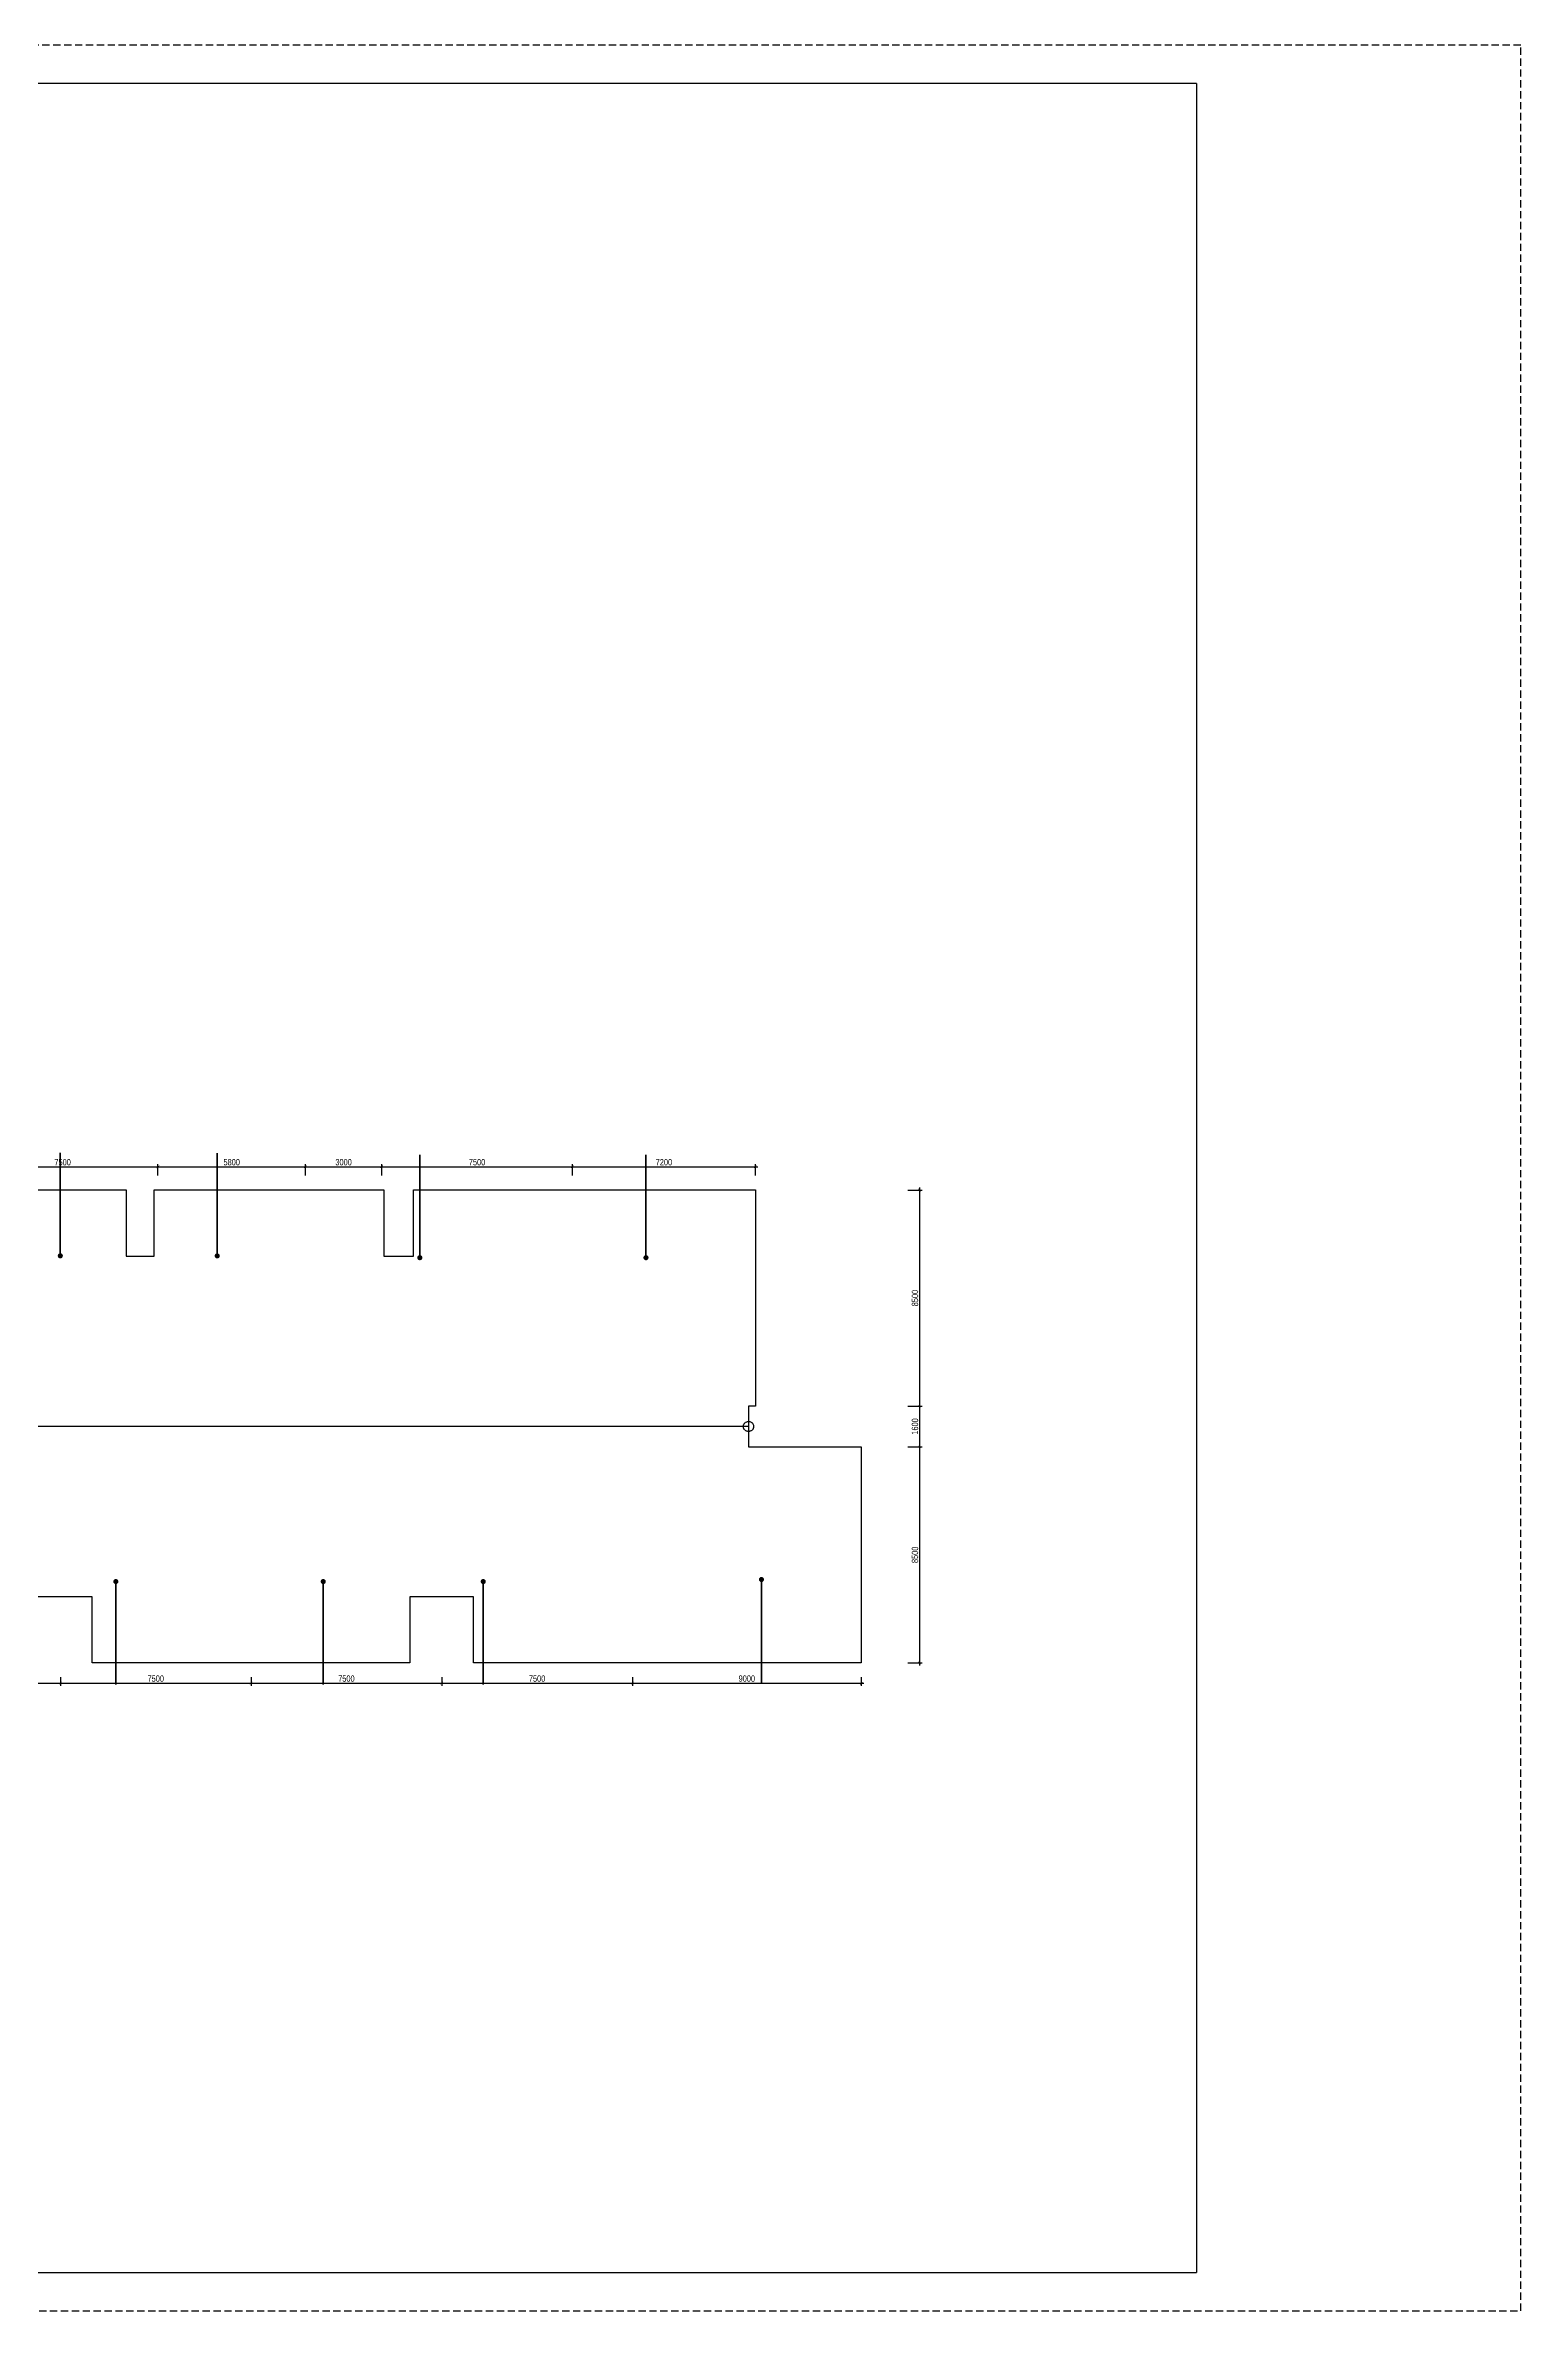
# Model space of a CAD drawing. Header units: millimetres. Extents: x 43 to 126043, y -89269 to -169.
# Drawn here: x 68010 to 126043, y -89269 to -169 of the extents above; entities that cross this region are included whole.
import ezdxf

# ---------------------------------------------------------------- set-up
doc = ezdxf.new("R2010")
doc.units = ezdxf.units.MM
doc.linetypes.add('HIDDEN', pattern=[9.525, 6.35, -3.175])
doc.layers.get('0').update_dxf_attribs({"color": 231})
doc.layers.get('DefPoints').update_dxf_attribs({"color": 191})
doc.layers.add('A-SHBD', color=7, linetype='Continuous', lineweight=35)
doc.layers.add('MDI-BAO', color=1, linetype='Continuous')
doc.layers.add('S-DIM', color=231, linetype='Continuous')
doc.layers.add('MDI-HANHLANG', color=5, linetype='HIDDEN', plot=False)
doc.styles.add('250602-MB CO CAU CĂN HO X1-3A-1$0$style1', font='arial.ttf')
doc.styles.add('VTK_Arial', font='arial.ttf', dxfattribs={"width": 0.8})
doc.dimstyles.new('250602-MB CO CAU CĂN HO X1-3A-1$0$Dim_50', dxfattribs={"dimscale": 50, "dimtxt": 2, "dimasz": 1.5, "dimexe": 1, "dimexo": 0, "dimgap": 1, "dimtad": 1, "dimdec": 0, "dimlfac": -1, "dimzin": 12, "dimdsep": 46, "dimtxsty": '250602-MB CO CAU CĂN HO X1-3A-1$0$style1', "dimblk1": '250602-MB CO CAU CĂN HO X1-3A-1$0$_ARCHTICK', "dimblk2": '250602-MB CO CAU CĂN HO X1-3A-1$0$_ARCHTICK', "dimsah": 1, "dimcen": 1.5, "dimdle": 1.5, "dimclrd": 256, "dimclre": 256, "dimclrt": 2, "dimadec": 1, "dimazin": 3, "dimtm": 1e-09, "dimtfac": 0.416667, "dimtdec": 0, "dimtix": 1, "dimtmove": 2, "dimatfit": 3, "dimfxl": 7, "dimfxlon": 1, "dimtolj": 1, "dimtzin": 0, "dimlwd": -1, "dimlwe": -1, "dimarcsym": 1})
doc.dimstyles.new('A-2.5-DIM100', dxfattribs={"dimscale": 100, "dimtxt": 2.5, "dimasz": 1, "dimexe": 1, "dimexo": 0, "dimgap": 0.5, "dimtad": 1, "dimdec": 0, "dimzin": 12, "dimdsep": 46, "dimtxsty": 'VTK_Arial', "dimblk": 'ARCHTICK', "dimcen": 0, "dimdle": 1, "dimclrd": 256, "dimclre": 256, "dimclrt": 7, "dimadec": 1, "dimazin": 3, "dimtfac": 1, "dimtdec": 0, "dimtmove": 0, "dimatfit": 2, "dimfxl": 20, "dimtolj": 1, "dimtzin": 0, "dimlwd": -1, "dimlwe": -1, "dimarcsym": 0})

# ---------------------------------------------------------------- blocks, each defined once
blk = doc.blocks.new('VTK-A1_BoKhungTen')
at = {"layer": 'DefPoints', "linetype": 'HIDDEN', "ltscale": 0.3}
blk.add_lwpolyline([(0, -594), (840, -594), (840, 0), (0, 0)], close=True, dxfattribs=at)
at = {"layer": 'DefPoints'}
for points in [[(755, -10), (30, -10), (30, -584), (755, -584)], [(755, -10), (755, -584)]]:
    blk.add_lwpolyline(points, dxfattribs=at)
blk = doc.blocks.new('250602-MB CO CAU CĂN HO X1-3A-1$0$_ARCHTICK')
at = {"color": 0, "linetype": 'ByBlock', "const_width": 0.15}
blk.add_lwpolyline([(-0.5, -0.5), (0.5, 0.5)], dxfattribs=at)
blk = doc.blocks.new('_ArchTick')
at = {"color": 0, "linetype": 'ByBlock', "const_width": 0.15}
blk.add_lwpolyline([(-0.5, -0.5), (0.5, 0.5)], dxfattribs=at)
blk = doc.blocks.new('*D19')
at = {"layer": 'DefPoints', "color": 0, "transparency": 16777216}
for p in [(72442, -44278), (64943, -44621, 0), (72443, -44621, 0)]:
    blk.add_point(p, dxfattribs=at)
at = {"layer": 'S-DIM', "transparency": 16777216}
for p, q in [((64843, -44278), (72543, -44278)), ((64943, -44621), (64942, -44178)), ((72443, -44621), (72442, -44178))]:
    blk.add_line(p, q, dxfattribs=at)
at = {"layer": 'S-DIM', "transparency": 16777216, "xscale": 100, "yscale": 100, "zscale": 100}
for p, rotation in [((64942, -44278), 180.0041459222777), ((72442, -44278), 0.004145922277682884)]:
    blk.add_blockref('_ArchTick', p, dxfattribs=dict(at, rotation=rotation))
at = {"layer": 'S-DIM', "color": 7, "transparency": 16777216, "insert": (68692, -44100), "char_height": 250, "attachment_point": 5, "rotation": 0.00415, "style": 'VTK_Arial'}
blk.add_mtext('\\A1;7500', dxfattribs=at)
blk = doc.blocks.new('*D20')
at = {"layer": 'DefPoints', "color": 0, "transparency": 16777216}
for p in [(78242, -44277), (72443, -44621, 0), (78243, -44620, 0)]:
    blk.add_point(p, dxfattribs=at)
at = {"layer": 'S-DIM', "transparency": 16777216}
for p, q in [((72343, -44278), (78343, -44277)), ((72443, -44621), (72442, -44178)), ((78243, -44620), (78242, -44177))]:
    blk.add_line(p, q, dxfattribs=at)
at = {"layer": 'S-DIM', "transparency": 16777216, "xscale": 100, "yscale": 100, "zscale": 100}
for p, rotation in [((72442, -44278), 180.0041459222777), ((78242, -44277), 0.004145922277682884)]:
    blk.add_blockref('_ArchTick', p, dxfattribs=dict(at, rotation=rotation))
at = {"layer": 'S-DIM', "color": 7, "transparency": 16777216, "insert": (75342, -44100), "char_height": 250, "attachment_point": 5, "rotation": 0.00415, "style": 'VTK_Arial'}
blk.add_mtext('\\A1;5800', dxfattribs=at)
blk = doc.blocks.new('*D21')
at = {"layer": 'DefPoints', "color": 0, "transparency": 16777216}
for p in [(81243, -44277), (78243, -44620, 0), (81243, -44621, 0)]:
    blk.add_point(p, dxfattribs=at)
at = {"layer": 'S-DIM', "transparency": 16777216}
for p, q in [((78143, -44277), (81343, -44277)), ((78243, -44620), (78242, -44177)), ((81243, -44621), (81243, -44177))]:
    blk.add_line(p, q, dxfattribs=at)
at = {"layer": 'S-DIM', "transparency": 16777216, "xscale": 100, "yscale": 100, "zscale": 100}
for p, rotation in [((78242, -44277), 180.0041459222777), ((81243, -44277), 0.004145922277682884)]:
    blk.add_blockref('_ArchTick', p, dxfattribs=dict(at, rotation=rotation))
at = {"layer": 'S-DIM', "color": 7, "transparency": 16777216, "insert": (79743, -44099), "char_height": 250, "attachment_point": 5, "rotation": 0.00415, "style": 'VTK_Arial'}
blk.add_mtext('\\A1;3000', dxfattribs=at)
blk = doc.blocks.new('*D22')
at = {"layer": 'DefPoints', "color": 0, "transparency": 16777216}
for p in [(88743, -44276), (81243, -44621, 0), (88743, -44621, 0)]:
    blk.add_point(p, dxfattribs=at)
at = {"layer": 'S-DIM', "transparency": 16777216}
for p, q in [((81143, -44277), (88843, -44276)), ((81243, -44621), (81243, -44177)), ((88743, -44621), (88743, -44176))]:
    blk.add_line(p, q, dxfattribs=at)
at = {"layer": 'S-DIM', "transparency": 16777216, "xscale": 100, "yscale": 100, "zscale": 100}
for p, rotation in [((81243, -44277), 180.0041459222777), ((88743, -44276), 0.004145922277682884)]:
    blk.add_blockref('_ArchTick', p, dxfattribs=dict(at, rotation=rotation))
at = {"layer": 'S-DIM', "color": 7, "transparency": 16777216, "insert": (84993, -44099), "char_height": 250, "attachment_point": 5, "rotation": 0.00415, "style": 'VTK_Arial'}
blk.add_mtext('\\A1;7500', dxfattribs=at)
blk = doc.blocks.new('*D23')
at = {"layer": 'DefPoints', "color": 0, "transparency": 16777216}
for p in [(95943, -44276), (88743, -44621, 0), (95943, -44621, 0)]:
    blk.add_point(p, dxfattribs=at)
at = {"layer": 'S-DIM', "transparency": 16777216}
for p, q in [((88643, -44276), (96043, -44276)), ((88743, -44621), (88743, -44176)), ((95943, -44621), (95943, -44176))]:
    blk.add_line(p, q, dxfattribs=at)
at = {"layer": 'S-DIM', "transparency": 16777216, "xscale": 100, "yscale": 100, "zscale": 100}
for p, rotation in [((88743, -44276), 180.0041459222777), ((95943, -44276), 0.004145922277682884)]:
    blk.add_blockref('_ArchTick', p, dxfattribs=dict(at, rotation=rotation))
at = {"layer": 'S-DIM', "color": 7, "transparency": 16777216, "insert": (92343, -44099), "char_height": 250, "attachment_point": 5, "rotation": 0.00415, "style": 'VTK_Arial'}
blk.add_mtext('\\A1;7200', dxfattribs=at)
blk = doc.blocks.new('*D33')
at = {"layer": 'DefPoints', "color": 0, "transparency": 16777216}
for p in [(61104, -64357, 0), (68604, -64357, 0), (68604, -64588)]:
    blk.add_point(p, dxfattribs=at)
at = {"layer": 'S-DIM', "transparency": 16777216}
for p, q in [((61004, -64588), (68704, -64588)), ((61104, -64357), (61104, -64688)), ((68604, -64357), (68604, -64688))]:
    blk.add_line(p, q, dxfattribs=at)
at = {"layer": 'S-DIM', "transparency": 16777216, "xscale": 100, "yscale": 100, "zscale": 100, "rotation": 180}
blk.add_blockref('_ArchTick', (61104, -64588), dxfattribs=at)
at = {"layer": 'S-DIM', "transparency": 16777216, "xscale": 100, "yscale": 100, "zscale": 100}
blk.add_blockref('_ArchTick', (68604, -64588), dxfattribs=at)
at = {"layer": 'S-DIM', "color": 7, "transparency": 16777216, "insert": (64854, -64410), "char_height": 250, "attachment_point": 5, "style": 'VTK_Arial'}
blk.add_mtext('\\A1;7500', dxfattribs=at)
blk = doc.blocks.new('*D34')
at = {"layer": 'DefPoints', "color": 0, "transparency": 16777216}
for p in [(68604, -64357, 0), (76104, -64357, 0), (76104, -64588)]:
    blk.add_point(p, dxfattribs=at)
at = {"layer": 'S-DIM', "transparency": 16777216}
for p, q in [((68504, -64588), (76204, -64588)), ((68604, -64357), (68604, -64688)), ((76104, -64357), (76104, -64688))]:
    blk.add_line(p, q, dxfattribs=at)
at = {"layer": 'S-DIM', "transparency": 16777216, "xscale": 100, "yscale": 100, "zscale": 100, "rotation": 180}
blk.add_blockref('_ArchTick', (68604, -64588), dxfattribs=at)
at = {"layer": 'S-DIM', "transparency": 16777216, "xscale": 100, "yscale": 100, "zscale": 100}
blk.add_blockref('_ArchTick', (76104, -64588), dxfattribs=at)
at = {"layer": 'S-DIM', "color": 7, "transparency": 16777216, "insert": (72354, -64410), "char_height": 250, "attachment_point": 5, "style": 'VTK_Arial'}
blk.add_mtext('\\A1;7500', dxfattribs=at)
blk = doc.blocks.new('*D35')
at = {"layer": 'DefPoints', "color": 0, "transparency": 16777216}
for p in [(76104, -64357, 0), (83604, -64357, 0), (83604, -64588)]:
    blk.add_point(p, dxfattribs=at)
at = {"layer": 'S-DIM', "transparency": 16777216}
for p, q in [((76004, -64588), (83704, -64588)), ((76104, -64357), (76104, -64688)), ((83604, -64357), (83604, -64688))]:
    blk.add_line(p, q, dxfattribs=at)
at = {"layer": 'S-DIM', "transparency": 16777216, "xscale": 100, "yscale": 100, "zscale": 100, "rotation": 180}
blk.add_blockref('_ArchTick', (76104, -64588), dxfattribs=at)
at = {"layer": 'S-DIM', "transparency": 16777216, "xscale": 100, "yscale": 100, "zscale": 100}
blk.add_blockref('_ArchTick', (83604, -64588), dxfattribs=at)
at = {"layer": 'S-DIM', "color": 7, "transparency": 16777216, "insert": (79854, -64410), "char_height": 250, "attachment_point": 5, "style": 'VTK_Arial'}
blk.add_mtext('\\A1;7500', dxfattribs=at)
blk = doc.blocks.new('*D36')
at = {"layer": 'DefPoints', "color": 0, "transparency": 16777216}
for p in [(83604, -64357, 0), (91104, -64357, 0), (91104, -64588)]:
    blk.add_point(p, dxfattribs=at)
at = {"layer": 'S-DIM', "transparency": 16777216}
for p, q in [((83504, -64588), (91204, -64588)), ((83604, -64357), (83604, -64688)), ((91104, -64357), (91104, -64688))]:
    blk.add_line(p, q, dxfattribs=at)
at = {"layer": 'S-DIM', "transparency": 16777216, "xscale": 100, "yscale": 100, "zscale": 100, "rotation": 180}
blk.add_blockref('_ArchTick', (83604, -64588), dxfattribs=at)
at = {"layer": 'S-DIM', "transparency": 16777216, "xscale": 100, "yscale": 100, "zscale": 100}
blk.add_blockref('_ArchTick', (91104, -64588), dxfattribs=at)
at = {"layer": 'S-DIM', "color": 7, "transparency": 16777216, "insert": (87354, -64410), "char_height": 250, "attachment_point": 5, "style": 'VTK_Arial'}
blk.add_mtext('\\A1;7500', dxfattribs=at)
blk = doc.blocks.new('*D37')
at = {"layer": 'DefPoints', "color": 0, "transparency": 16777216}
for p in [(91104, -64357, 0), (100104, -64357, 0), (100104, -64588)]:
    blk.add_point(p, dxfattribs=at)
at = {"layer": 'S-DIM', "transparency": 16777216}
for p, q in [((91004, -64588), (100204, -64588)), ((91104, -64357), (91104, -64688)), ((100104, -64357), (100104, -64688))]:
    blk.add_line(p, q, dxfattribs=at)
at = {"layer": 'S-DIM', "transparency": 16777216, "xscale": 100, "yscale": 100, "zscale": 100, "rotation": 180}
blk.add_blockref('_ArchTick', (91104, -64588), dxfattribs=at)
at = {"layer": 'S-DIM', "transparency": 16777216, "xscale": 100, "yscale": 100, "zscale": 100}
blk.add_blockref('_ArchTick', (100104, -64588), dxfattribs=at)
at = {"layer": 'S-DIM', "color": 7, "transparency": 16777216, "insert": (95604, -64410), "char_height": 250, "attachment_point": 5, "style": 'VTK_Arial'}
blk.add_mtext('\\A1;9000', dxfattribs=at)
blk = doc.blocks.new('*D38')
at = {"layer": 'DefPoints', "color": 0, "transparency": 16777216}
for p in [(101934, -45191), (101934, -53691), (102396, -53691)]:
    blk.add_point(p, dxfattribs=at)
at = {"layer": 'S-DIM', "transparency": 16777216}
for p, q in [((101934, -45191), (102496, -45191)), ((102396, -45091), (102396, -53791)), ((101934, -53691), (102496, -53691))]:
    blk.add_line(p, q, dxfattribs=at)
at = {"layer": 'S-DIM', "transparency": 16777216, "xscale": 100, "yscale": 100, "zscale": 100}
for p, rotation in [((102396, -45191), 90), ((102396, -53691), 270)]:
    blk.add_blockref('_ArchTick', p, dxfattribs=dict(at, rotation=rotation))
at = {"layer": 'S-DIM', "color": 7, "transparency": 16777216, "insert": (102219, -49441), "char_height": 250, "attachment_point": 5, "rotation": 90, "style": 'VTK_Arial'}
blk.add_mtext('\\A1;8500', dxfattribs=at)
blk = doc.blocks.new('*D39')
at = {"layer": 'DefPoints', "color": 0, "transparency": 16777216}
for p in [(101934, -53691), (101934, -55291), (102396, -55291)]:
    blk.add_point(p, dxfattribs=at)
at = {"layer": 'S-DIM', "transparency": 16777216}
for p, q in [((101934, -53691), (102496, -53691)), ((102396, -53591), (102396, -55391)), ((101934, -55291), (102496, -55291))]:
    blk.add_line(p, q, dxfattribs=at)
at = {"layer": 'S-DIM', "transparency": 16777216, "xscale": 100, "yscale": 100, "zscale": 100}
for p, rotation in [((102396, -53691), 90), ((102396, -55291), 270)]:
    blk.add_blockref('_ArchTick', p, dxfattribs=dict(at, rotation=rotation))
at = {"layer": 'S-DIM', "color": 7, "transparency": 16777216, "insert": (102219, -54491), "char_height": 250, "attachment_point": 5, "rotation": 90, "style": 'VTK_Arial'}
blk.add_mtext('\\A1;1600', dxfattribs=at)
blk = doc.blocks.new('*D40')
at = {"layer": 'DefPoints', "color": 0, "transparency": 16777216}
for p in [(101934, -55291), (101934, -63791), (102396, -63791)]:
    blk.add_point(p, dxfattribs=at)
at = {"layer": 'S-DIM', "transparency": 16777216}
for p, q in [((102396, -55191), (102396, -63891)), ((101934, -55291), (102496, -55291)), ((101934, -63791), (102496, -63791))]:
    blk.add_line(p, q, dxfattribs=at)
at = {"layer": 'S-DIM', "transparency": 16777216, "xscale": 100, "yscale": 100, "zscale": 100}
for p, rotation in [((102396, -55291), 90), ((102396, -63791), 270)]:
    blk.add_blockref('_ArchTick', p, dxfattribs=dict(at, rotation=rotation))
at = {"layer": 'S-DIM', "color": 7, "transparency": 16777216, "insert": (102219, -59541), "char_height": 250, "attachment_point": 5, "rotation": 90, "style": 'VTK_Arial'}
blk.add_mtext('\\A1;8500', dxfattribs=at)

msp = doc.modelspace()

# ---------------------------------------------------------------- linework, layer by layer
at = {"layer": 'MDI-BAO', "elevation": 0}
msp.add_lwpolyline([(58693.2, -45190.7), (71193.2, -45190.7), (71193.2, -47790.1), (72293.2, -47790.7), (72293.2, -45190.7), (81322.8, -45190.7), (81323, -47790.2), (82492.8, -47790.7), (82492.8, -45190.7), (95942.8, -45190.7), (95942.8, -53690.7), (95665.9, -53690.7), (95672.7, -55290.7), (100104.3, -55290.7), (100104.3, -63790.7), (84854.3, -63790.7), (84854.3, -61191.3), (82354.3, -61191.3), (82354.3, -63790.7), (69854.3, -63790.7), (69854.4, -61191.3), (67354.3, -61191.1)], dxfattribs=at)
at = {"layer": 'MDI-HANHLANG'}
msp.add_line((95669.3, -54490.7), (19649.3, -54490.7), dxfattribs=at)
msp.add_circle((95669.3, -54490.7), 200, dxfattribs=at)

# ---------------------------------------------------------------- block references
at = {"layer": 'DefPoints', "xscale": 150, "yscale": 150, "zscale": 150}
msp.add_blockref('VTK-A1_BoKhungTen', (43.4, -168.9), dxfattribs=at)

# ---------------------------------------------------------------- dimensions: what is measured, and where the dimension line sits
at = {"layer": 'S-DIM'}
for base, p1, p2, angle, picture, middle in [((72442.5, -44277.6), (64942.5, -44621.3, 0), (72442.5, -44620.8, 0), 180.004146, '*D19', (68692.5, -44100.3)), ((78242.5, -44277.2), (72442.5, -44620.8, 0), (78242.5, -44620.4, 0), 180.004146, '*D20', (75342.5, -44099.8)), ((81242.8, -44277), (78242.5, -44620.4, 0), (81242.8, -44620.6, 0), 180.004146, '*D21', (79742.6, -44099.4)), ((88742.8, -44276.5), (81242.8, -44620.6, 0), (88742.8, -44620.6, 0), 180.004146, '*D22', (84992.8, -44099.1)), ((95942.8, -44275.9), (88742.8, -44620.6, 0), (95942.8, -44620.6, 0), 180.004146, '*D23', (92342.8, -44098.6)), ((102396.3, -55290.7), (101934, -53690.7), (101934, -55290.7), 90, '*D39', (102218.7, -54490.7)), ((102396.3, -63790.7), (101934, -55290.7), (101934, -63790.7), 90, '*D40', (102218.7, -59540.7)), ((68604.3, -64588), (61104.3, -64357.3, 0), (68604.3, -64357.3, 0), 180, '*D33', (64854.3, -64410.4)), ((76104.3, -64588), (68604.3, -64357.3, 0), (76104.3, -64357.3, 0), 180, '*D34', (72354.3, -64410.4)), ((83604.3, -64588), (76104.3, -64357.3, 0), (83604.3, -64357.3, 0), 180, '*D35', (79854.3, -64410.4)), ((91104.3, -64588), (83604.3, -64357.3, 0), (91104.3, -64357.3, 0), 180, '*D36', (87354.3, -64410.4)), ((100104.3, -64588), (91104.3, -64357.3, 0), (100104.3, -64357.3, 0), 180, '*D37', (95604.3, -64410.4))]:
    dim = msp.add_linear_dim(base=base, p1=p1, p2=p2, angle=angle, dimstyle='A-2.5-DIM100', override={"dimpost": '\\X', "dimtmove": 1}, dxfattribs=at)
    dim.commit()
    dim.dimension.update_dxf_attribs({"geometry": picture, "text_midpoint": middle})
dim = msp.add_aligned_dim(p1=(101934, -45190.7), p2=(101934, -53690.7), distance=462.3, dimstyle='A-2.5-DIM100', override={"dimpost": '\\X'}, dxfattribs=at)
dim.commit()
dim.dimension.update_dxf_attribs({"geometry": '*D38', "text_midpoint": (102218.7, -49440.7)})

# ---------------------------------------------------------------- leaders
at = {"layer": 'A-SHBD'}
for points in [[(68600.7, -47779.7), (68600.4, -43732.4)], [(74772.8, -47783.5, 0), (74772.5, -43736.2, 0)], [(82742.2, -47853.6), (82741.9, -43806.3)], [(91637.2, -47853), (91636.9, -43805.7)], [(70784.3, -60591), (70784.3, -64638.4)], [(78941.8, -60591), (78941.8, -64638.4)], [(85236.3, -60591), (85236.3, -64638.4)], [(96180.4, -60510.6, 0), (96180.4, -64557.9, 0)]]:
    msp.add_leader(points, dimstyle='250602-MB CO CAU CĂN HO X1-3A-1$0$Dim_50', override={"dimasz": 4, "dimtad": 0, "dimldrblk": 'Dot', "dimtfill": 1}, dxfattribs=at)

doc.saveas('drawing.dxf')
